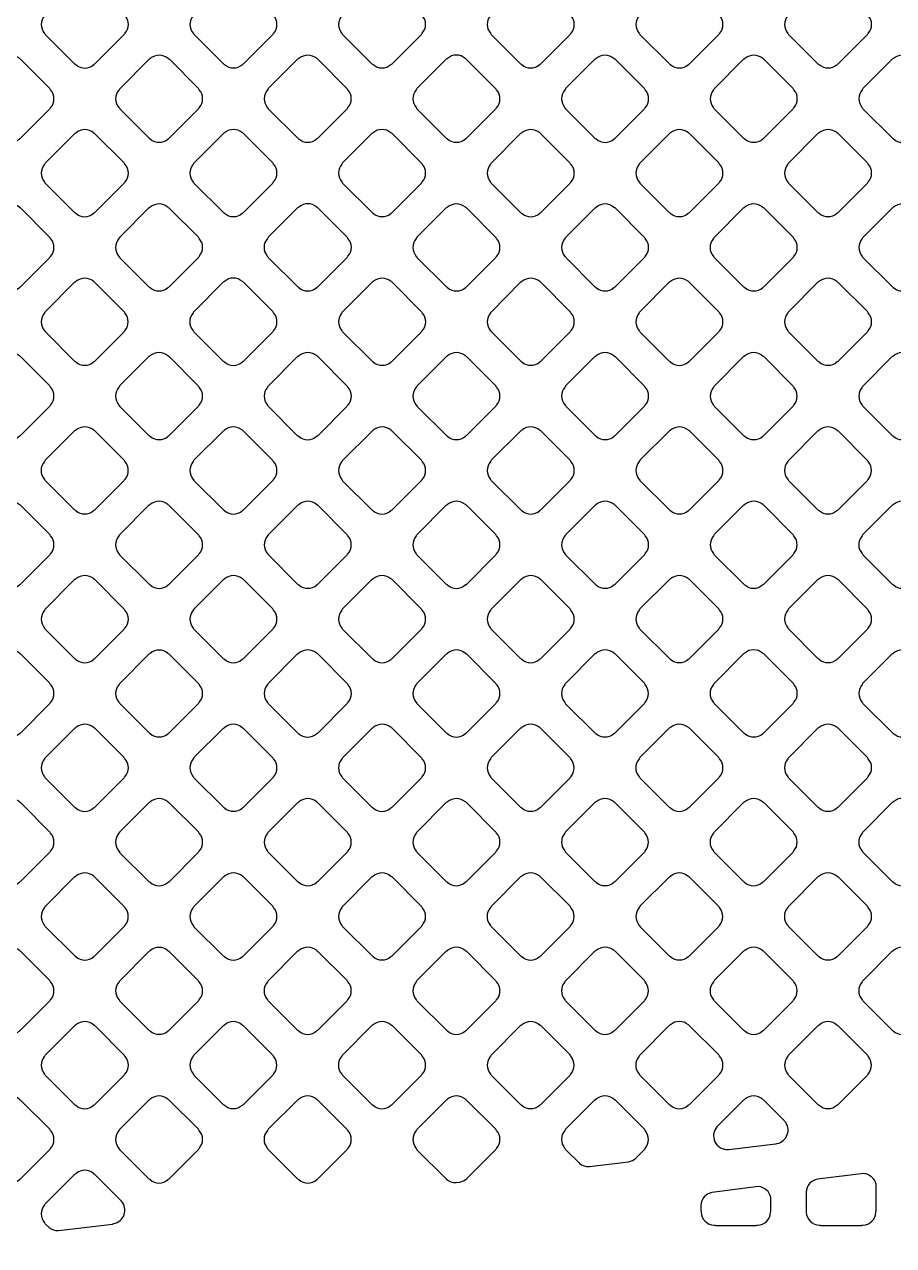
# Model space of a CAD drawing. Header units: millimetres. Extents: x 3440 to 3572, y 2 to 96.
# Drawn here: x 3526.063 to 3527.323, y 61.106 to 62.876 of the extents above; entities that cross this region are included whole.
import ezdxf

# ---------------------------------------------------------------- set-up
doc = ezdxf.new("R2010")
doc.units = ezdxf.units.MM
doc.header["$LTSCALE"] = 23.1
doc.layers.add('gbr-dxf', color=7, linetype='CONTINUOUS')

msp = doc.modelspace()

# ---------------------------------------------------------------- linework, layer by layer
at = {"layer": 'gbr-dxf', "linetype": 'Continuous'}
for points in [[(3528.7117, 57.7123), (3526.1736, 60.2504, -0.047409), (3526.1639, 60.2609, -0.163793), (3524.1677, 66.1912, -0.009935)], [(3524.3201, 66.189, 0.163577), (3526.2816, 60.3579), (3528.821, 57.8184, -0.008901)]]:
    msp.add_lwpolyline(points, format="xyb", dxfattribs=at)
for points in [[(3526.092, 62.889, 0.37947), (3526.092, 62.863, -0.087784), (3526.0929, 62.8615), (3526.1359, 62.8186, -0.083651), (3526.1373, 62.8177, 0.379308), (3526.1632, 62.8177, -0.09601), (3526.1649, 62.8187), (3526.2076, 62.8614, -0.096227), (3526.2086, 62.8631, 0.379422), (3526.2086, 62.889, -0.09253), (3526.2076, 62.8906), (3526.1649, 62.9333, -0.096627), (3526.1633, 62.9343, 0.379357), (3526.1373, 62.9343, -0.095968), (3526.1357, 62.9333), (3526.093, 62.8906, -0.096328)], [(3526.3077, 62.889, 0.379249), (3526.3077, 62.863, -0.096625), (3526.3087, 62.8614), (3526.3512, 62.8188, -0.092233), (3526.3528, 62.8179, 0.37981), (3526.3788, 62.8179, -0.095956), (3526.3804, 62.8189), (3526.4229, 62.8614, -0.096332), (3526.4239, 62.863, 0.379451), (3526.4239, 62.8889, -0.100514), (3526.4229, 62.8907), (3526.3803, 62.9333, -0.087648), (3526.3788, 62.9342, 0.378939), (3526.3529, 62.9342, -0.096614), (3526.3512, 62.9332), (3526.3087, 62.8906, -0.096195)], [(3526.523, 62.889, 0.379249), (3526.5231, 62.863, -0.095956), (3526.524, 62.8614), (3526.5666, 62.8188, -0.092072), (3526.5682, 62.8179, 0.37975), (3526.5941, 62.8179, -0.096225), (3526.5958, 62.8188), (3526.6385, 62.8615, -0.096737), (3526.6394, 62.8631, 0.378825), (3526.6394, 62.8891, -0.083252), (3526.6386, 62.8905), (3526.5957, 62.9333, -0.087875), (3526.5942, 62.9342, 0.378884), (3526.5683, 62.9342, -0.096969), (3526.5666, 62.9332), (3526.524, 62.8906, -0.096842)], [(3526.7385, 62.8631, -0.103969), (3526.7395, 62.8613), (3526.7821, 62.8188, -0.100011), (3526.7838, 62.8178, 0.378847), (3526.8097, 62.8178, -0.096117), (3526.8114, 62.8188), (3526.854, 62.8614, -0.096206), (3526.855, 62.863, 0.379201), (3526.8549, 62.889, -0.108195), (3526.8539, 62.8908), (3526.8114, 62.9333, -0.096627), (3526.8097, 62.9343, 0.379762), (3526.7838, 62.9343, -0.096117), (3526.7821, 62.9333), (3526.7395, 62.8907, -0.096527), (3526.7385, 62.889, 0.378789)], [(3526.9541, 62.863, -0.092348), (3526.9551, 62.8615), (3526.9979, 62.8187, -0.088202), (3526.9994, 62.8178, 0.37981), (3527.0253, 62.8178, -0.095956), (3527.027, 62.8187), (3527.0696, 62.8614, -0.096332), (3527.0706, 62.863, 0.37981), (3527.0706, 62.889, -0.104392), (3527.0696, 62.8908), (3527.027, 62.9334, -0.092233), (3527.0254, 62.9343, 0.379731), (3526.9994, 62.9343, -0.096458), (3526.9978, 62.9333), (3526.9551, 62.8907, -0.096627), (3526.9541, 62.889, 0.379731)], [(3527.1697, 62.8889, 0.37947), (3527.1697, 62.863, -0.088014), (3527.1706, 62.8615), (3527.2132, 62.8189, -0.100824), (3527.2149, 62.8179, 0.37981), (3527.2409, 62.8179, -0.095973), (3527.2425, 62.8189), (3527.285, 62.8614, -0.096332), (3527.286, 62.863, 0.379308), (3527.286, 62.889, -0.092052), (3527.2851, 62.8906), (3527.2425, 62.9332, -0.096527), (3527.2408, 62.9341, 0.379), (3527.2149, 62.9342, -0.095968), (3527.2133, 62.9332), (3527.1707, 62.8906, -0.096527)], [(3525.9842, 62.7552, -0.103917), (3525.9853, 62.7534), (3526.0278, 62.7109, -0.10046), (3526.0295, 62.7099, 0.37981), (3526.0554, 62.7099, -0.096625), (3526.0571, 62.7109), (3526.0997, 62.7535, -0.096111), (3526.1007, 62.7552, 0.37981), (3526.1007, 62.7811, -0.108195), (3526.0996, 62.783), (3526.0571, 62.8255, -0.096627), (3526.0555, 62.8265, 0.379731), (3526.0295, 62.8265, -0.096625), (3526.0279, 62.8255), (3525.9852, 62.7828, -0.096111), (3525.9842, 62.7812, 0.379731)], [(3526.1999, 62.7812, 0.379249), (3526.1999, 62.7552, -0.096625), (3526.2009, 62.7536), (3526.2434, 62.711, -0.092233), (3526.245, 62.7101, 0.379451), (3526.271, 62.7101, -0.096157), (3526.2726, 62.711), (3526.3153, 62.7537, -0.095796), (3526.3162, 62.7553, 0.379201), (3526.3162, 62.7813, -0.100399), (3526.3152, 62.783), (3526.2729, 62.8254, -0.104691), (3526.2711, 62.8264, 0.3795), (3526.2451, 62.8264, -0.096614), (3526.2435, 62.8254), (3526.2009, 62.7828, -0.096195)], [(3526.4154, 62.7813, 0.37947), (3526.4154, 62.7553, -0.092348), (3526.4163, 62.7538), (3526.459, 62.7111, -0.088202), (3526.4605, 62.7102, 0.379451), (3526.4864, 62.7101, -0.096259), (3526.4881, 62.7111), (3526.5307, 62.7538, -0.096539), (3526.5317, 62.7554, 0.379201), (3526.5317, 62.7813, -0.088014), (3526.5308, 62.7828), (3526.4881, 62.8255, -0.092289), (3526.4865, 62.8265, 0.379357), (3526.4606, 62.8265, -0.096462), (3526.4589, 62.8255), (3526.4163, 62.7829, -0.096726)], [(3526.6308, 62.7554, -0.100082), (3526.6318, 62.7536), (3526.6744, 62.711, -0.095895), (3526.6761, 62.71, 0.379201), (3526.702, 62.7101, -0.096625), (3526.7036, 62.711), (3526.7462, 62.7536, -0.096332), (3526.7472, 62.7552, 0.379511), (3526.7472, 62.7812, -0.096259), (3526.7462, 62.7828), (3526.7033, 62.8257, -0.083425), (3526.7019, 62.8266, 0.378645), (3526.676, 62.8266, -0.095862), (3526.6744, 62.8256), (3526.6318, 62.7829, -0.096423), (3526.6308, 62.7813, 0.379112)], [(3526.8464, 62.7553, -0.107964), (3526.8474, 62.7534), (3526.8899, 62.711, -0.103598), (3526.8916, 62.71, 0.379169), (3526.9176, 62.71, -0.096625), (3526.9192, 62.711), (3526.9618, 62.7536, -0.096111), (3526.9628, 62.7552, 0.37981), (3526.9628, 62.7812, -0.104293), (3526.9617, 62.783), (3526.9194, 62.8254, -0.108174), (3526.9175, 62.8264, 0.379731), (3526.8915, 62.8264, -0.096625), (3526.8899, 62.8254), (3526.8474, 62.7829, -0.096111), (3526.8464, 62.7813, 0.379523)], [(3527.0619, 62.7552, -0.083317), (3527.0628, 62.7538), (3527.1055, 62.7111, -0.096627), (3527.1071, 62.7101, 0.37981), (3527.1331, 62.7101, -0.096625), (3527.1347, 62.7111), (3527.1773, 62.7537, -0.096111), (3527.1783, 62.7553, 0.37981), (3527.1783, 62.7813, -0.096458), (3527.1773, 62.783), (3527.1349, 62.8254, -0.100499), (3527.1332, 62.8264, 0.379731), (3527.1072, 62.8264, -0.096458), (3527.1055, 62.8255), (3527.0629, 62.7828, -0.096627), (3527.0619, 62.7811, 0.379731)], [(3527.2774, 62.7553, -0.09253), (3527.2784, 62.7538), (3527.3212, 62.711, -0.088207), (3527.3226, 62.7101, 0.379308), (3527.3486, 62.7101, -0.096117), (3527.3502, 62.711), (3527.3929, 62.7537, -0.096227), (3527.3938, 62.7553, 0.379191), (3527.3938, 62.7812, -0.087916), (3527.3929, 62.7827), (3527.3501, 62.8255, -0.092187), (3527.3486, 62.8265, 0.379249), (3527.3226, 62.8265, -0.096458), (3527.321, 62.8255), (3527.2784, 62.7829, -0.096857), (3527.2774, 62.7813, 0.379731)], [(3526.092, 62.6733, 0.378939), (3526.092, 62.6474, -0.100082), (3526.093, 62.6457), (3526.1355, 62.6032, -0.095895), (3526.1372, 62.6022, 0.379201), (3526.1631, 62.6022, -0.096119), (3526.1647, 62.6032), (3526.2075, 62.6459, -0.095819), (3526.2085, 62.6475, 0.37981), (3526.2085, 62.6735, -0.096458), (3526.2075, 62.6752), (3526.165, 62.7176, -0.100824), (3526.1633, 62.7186, 0.3795), (3526.1373, 62.7186, -0.096614), (3526.1357, 62.7177), (3526.093, 62.675, -0.096539)], [(3526.3076, 62.6735, 0.37947), (3526.3076, 62.6475, -0.092348), (3526.3085, 62.646), (3526.3512, 62.6033, -0.088202), (3526.3527, 62.6024, 0.379451), (3526.3786, 62.6023, -0.096259), (3526.3803, 62.6033), (3526.4229, 62.646, -0.096539), (3526.4239, 62.6476, 0.379201), (3526.4239, 62.6736, -0.104293), (3526.4229, 62.6754), (3526.3804, 62.7178, -0.092289), (3526.3788, 62.7188, 0.379357), (3526.3529, 62.7188, -0.096462), (3526.3512, 62.7178), (3526.3085, 62.6751, -0.096726)], [(3526.5231, 62.6476, -0.092348), (3526.524, 62.6461), (3526.5668, 62.6033, -0.088202), (3526.5683, 62.6023, 0.379451), (3526.5943, 62.6023, -0.096259), (3526.5959, 62.6033), (3526.6385, 62.6459, -0.095895), (3526.6395, 62.6476, 0.378779), (3526.6395, 62.6735, -0.087946), (3526.6386, 62.675), (3526.5958, 62.7178, -0.092456), (3526.5942, 62.7188, 0.37947), (3526.5682, 62.7188, -0.096458), (3526.5666, 62.7178), (3526.524, 62.6752, -0.096627), (3526.5231, 62.6736, 0.379731)], [(3526.7386, 62.6475, -0.100082), (3526.7396, 62.6458), (3526.7822, 62.6032, -0.095796), (3526.7839, 62.6022, 0.37889), (3526.8098, 62.6022, -0.096117), (3526.8114, 62.6032), (3526.854, 62.6458, -0.095895), (3526.855, 62.6474, 0.378934), (3526.855, 62.6733, -0.096265), (3526.854, 62.675), (3526.8112, 62.7179, -0.083081), (3526.8098, 62.7187, 0.379206), (3526.7838, 62.7187, -0.096458), (3526.7822, 62.7177), (3526.7396, 62.6751, -0.096627), (3526.7386, 62.6735, 0.3795)], [(3526.9541, 62.6734, 0.37903), (3526.9542, 62.6475, -0.104256), (3526.9552, 62.6457), (3526.9976, 62.6032, -0.100011), (3526.9993, 62.6022, 0.378847), (3527.0252, 62.6023, -0.096117), (3527.0269, 62.6032), (3527.0695, 62.6459, -0.095895), (3527.0705, 62.6475, 0.379201), (3527.0705, 62.6734, -0.108153), (3527.0694, 62.6753), (3527.027, 62.7177, -0.096627), (3527.0254, 62.7187, 0.3795), (3526.9994, 62.7187, -0.096614), (3526.9978, 62.7177), (3526.9551, 62.675, -0.096539)], [(3527.1696, 62.6475, -0.083792), (3527.1705, 62.6461), (3527.2132, 62.6033, -0.09693), (3527.2149, 62.6023, 0.379237), (3527.2408, 62.6023, -0.09601), (3527.2425, 62.6033), (3527.2851, 62.6459, -0.096227), (3527.2861, 62.6476, 0.379465), (3527.2861, 62.6735, -0.096458), (3527.2851, 62.6752), (3527.2426, 62.7177, -0.100824), (3527.2409, 62.7187, 0.379731), (3527.2149, 62.7187, -0.096723), (3527.2132, 62.7178), (3527.1706, 62.6751, -0.096857), (3527.1696, 62.6734, 0.379731)], [(3525.9843, 62.5657, 0.37947), (3525.9844, 62.5397, -0.100399), (3525.9854, 62.538), (3526.0278, 62.4955, -0.096627), (3526.0295, 62.4945, 0.37981), (3526.0554, 62.4945, -0.096119), (3526.0571, 62.4955), (3526.0996, 62.538, -0.095819), (3526.1006, 62.5397, 0.379308), (3526.1006, 62.5656, -0.096507), (3526.0996, 62.5672), (3526.0569, 62.61, -0.083772), (3526.0555, 62.6108, 0.379), (3526.0295, 62.6109, -0.095968), (3526.0279, 62.6099), (3525.9853, 62.5673, -0.096527)], [(3526.1998, 62.5397, -0.107999), (3526.2008, 62.5379), (3526.2431, 62.4956, -0.104264), (3526.2449, 62.4946, 0.37981), (3526.2709, 62.4946, -0.096625), (3526.2725, 62.4955), (3526.3151, 62.5382, -0.096111), (3526.3161, 62.5398, 0.37981), (3526.3161, 62.5658, -0.104293), (3526.3151, 62.5676), (3526.2728, 62.6098, -0.108174), (3526.2709, 62.6109, 0.379731), (3526.245, 62.6109, -0.096723), (3526.2433, 62.6099), (3526.2008, 62.5673, -0.096857), (3526.1998, 62.5657, 0.379731)], [(3526.4152, 62.5658, 0.37947), (3526.4152, 62.5398, -0.087784), (3526.4162, 62.5383), (3526.4591, 62.4954, -0.083651), (3526.4605, 62.4945, 0.379451), (3526.4864, 62.4945, -0.096259), (3526.4881, 62.4955), (3526.5308, 62.5382, -0.096539), (3526.5318, 62.5399, 0.379201), (3526.5318, 62.5658, -0.09253), (3526.5308, 62.5674), (3526.4881, 62.6101, -0.096627), (3526.4865, 62.6111, 0.379357), (3526.4606, 62.6111, -0.095968), (3526.4589, 62.6101), (3526.4162, 62.5674, -0.096328)], [(3526.6309, 62.5398, -0.096625), (3526.6319, 62.5382), (3526.6746, 62.4955, -0.092233), (3526.6762, 62.4945, 0.379308), (3526.7021, 62.4945, -0.09601), (3526.7037, 62.4955), (3526.7463, 62.538, -0.096227), (3526.7473, 62.5397, 0.378952), (3526.7473, 62.5656, -0.100076), (3526.7463, 62.5673), (3526.7035, 62.6101, -0.088435), (3526.702, 62.611, 0.37947), (3526.6761, 62.611, -0.096458), (3526.6744, 62.61), (3526.6319, 62.5674, -0.096627), (3526.6309, 62.5658, 0.379731)], [(3526.8464, 62.5657, 0.378939), (3526.8464, 62.5397, -0.103999), (3526.8475, 62.538), (3526.8899, 62.4955, -0.100215), (3526.8916, 62.4945, 0.379201), (3526.9175, 62.4946, -0.095956), (3526.9192, 62.4955), (3526.9617, 62.5381, -0.096332), (3526.9627, 62.5397, 0.379511), (3526.9627, 62.5657, -0.092052), (3526.9618, 62.5672), (3526.9191, 62.6099, -0.095759), (3526.9175, 62.6108, 0.378884), (3526.8916, 62.6108, -0.096614), (3526.8899, 62.6098), (3526.8474, 62.5673, -0.096539)], [(3527.0618, 62.5397, -0.096265), (3527.0628, 62.5381), (3527.1053, 62.4956, -0.107681), (3527.1071, 62.4945, 0.378669), (3527.1331, 62.4945, -0.09601), (3527.1347, 62.4955), (3527.1773, 62.5381, -0.095916), (3527.1783, 62.5398, 0.379465), (3527.1783, 62.5657, -0.10047), (3527.1773, 62.5674), (3527.1348, 62.6099, -0.10399), (3527.133, 62.6109, 0.379731), (3527.1071, 62.6109, -0.096458), (3527.1054, 62.6099), (3527.0628, 62.5673, -0.096627), (3527.0618, 62.5657, 0.379523)], [(3527.2774, 62.5657, 0.378889), (3527.2774, 62.5397, -0.087947), (3527.2783, 62.5382), (3527.3212, 62.4954, -0.083596), (3527.3226, 62.4945, 0.379639), (3527.3485, 62.4945, -0.096625), (3527.3502, 62.4955), (3527.3929, 62.5382, -0.096111), (3527.3939, 62.5399, 0.379451), (3527.3939, 62.5658, -0.092029), (3527.3929, 62.5674), (3527.3503, 62.61, -0.095895), (3527.3486, 62.611, 0.378645), (3527.3227, 62.611, -0.096355), (3527.3211, 62.61), (3527.2783, 62.5673, -0.095997)], [(3526.0921, 62.432, -0.100399), (3526.0931, 62.4303), (3526.1355, 62.3878, -0.096627), (3526.1372, 62.3868, 0.37981), (3526.1631, 62.3868, -0.096625), (3526.1648, 62.3878), (3526.2073, 62.4303, -0.096111), (3526.2083, 62.432, 0.37981), (3526.2083, 62.4579, -0.096458), (3526.2073, 62.4596), (3526.1646, 62.5023, -0.083733), (3526.1632, 62.5031, 0.379731), (3526.1372, 62.5031, -0.096723), (3526.1356, 62.5022), (3526.093, 62.4596, -0.096857), (3526.0921, 62.458, 0.379731)], [(3526.3074, 62.432, -0.103917), (3526.3085, 62.4302), (3526.351, 62.3877, -0.10046), (3526.3527, 62.3867, 0.37981), (3526.3787, 62.3867, -0.096625), (3526.3803, 62.3877), (3526.4229, 62.4303, -0.096111), (3526.4239, 62.432, 0.37981), (3526.4239, 62.4579, -0.108195), (3526.4228, 62.4598), (3526.3804, 62.5023, -0.096627), (3526.3787, 62.5033, 0.379731), (3526.3527, 62.5033, -0.096625), (3526.3511, 62.5023), (3526.3084, 62.4596, -0.096111), (3526.3074, 62.458, 0.379731)], [(3526.523, 62.4579, 0.37947), (3526.523, 62.432, -0.083317), (3526.5239, 62.4306), (3526.5667, 62.3877, -0.096111), (3526.5684, 62.3868, 0.379308), (3526.5943, 62.3867, -0.09601), (3526.596, 62.3877), (3526.6386, 62.4304, -0.096227), (3526.6396, 62.432, 0.379422), (3526.6396, 62.458, -0.096458), (3526.6386, 62.4596), (3526.596, 62.5022, -0.100824), (3526.5943, 62.5032, 0.379357), (3526.5684, 62.5032, -0.095968), (3526.5667, 62.5023), (3526.524, 62.4596, -0.096328)], [(3526.7387, 62.432, -0.096475), (3526.7397, 62.4304), (3526.7823, 62.3878, -0.092289), (3526.7839, 62.3868, 0.379451), (3526.8098, 62.3868, -0.096117), (3526.8114, 62.3878), (3526.854, 62.4303, -0.095796), (3526.855, 62.432, 0.378779), (3526.855, 62.4579, -0.099971), (3526.854, 62.4596), (3526.8113, 62.5022, -0.088207), (3526.8099, 62.5032, 0.37947), (3526.7839, 62.5031, -0.096458), (3526.7822, 62.5022), (3526.7397, 62.4596, -0.096627), (3526.7387, 62.458, 0.379731)], [(3526.9541, 62.4579, 0.379249), (3526.9541, 62.432, -0.10047), (3526.9551, 62.4303), (3526.9977, 62.3877, -0.096111), (3526.9993, 62.3867, 0.37975), (3527.0253, 62.3867, -0.096265), (3527.0269, 62.3877), (3527.0695, 62.4303, -0.095895), (3527.0705, 62.4319, 0.378825), (3527.0705, 62.4578, -0.095883), (3527.0695, 62.4595), (3527.0267, 62.5023, -0.083081), (3527.0253, 62.5032, 0.378884), (3526.9994, 62.5032, -0.096614), (3526.9977, 62.5022), (3526.9551, 62.4596, -0.096195)], [(3527.1696, 62.4319, -0.095862), (3527.1705, 62.4303), (3527.213, 62.3878, -0.107439), (3527.2149, 62.3868, 0.379169), (3527.2408, 62.3868, -0.095956), (3527.2425, 62.3878), (3527.285, 62.4304, -0.096111), (3527.286, 62.432, 0.37981), (3527.286, 62.458, -0.099964), (3527.285, 62.4597), (3527.2426, 62.5021, -0.104264), (3527.2408, 62.5031, 0.379297), (3527.2149, 62.5032, -0.096355), (3527.2132, 62.5022), (3527.1705, 62.4595, -0.096195), (3527.1696, 62.4578, 0.378438)], [(3525.9842, 62.3501, 0.379249), (3525.9842, 62.3242, -0.096458), (3525.9852, 62.3225), (3526.0278, 62.28, -0.092289), (3526.0293, 62.279, 0.379308), (3526.0553, 62.279, -0.095968), (3526.0569, 62.28), (3526.0996, 62.3226, -0.096328), (3526.1006, 62.3243, 0.379422), (3526.1006, 62.3502, -0.10047), (3526.0995, 62.352), (3526.057, 62.3945, -0.088202), (3526.0555, 62.3954, 0.3795), (3526.0295, 62.3955, -0.096969), (3526.0279, 62.3945), (3525.9852, 62.3518, -0.096842)], [(3526.1998, 62.3243, -0.104293), (3526.2008, 62.3225), (3526.2433, 62.2801, -0.100824), (3526.245, 62.279, 0.37981), (3526.271, 62.279, -0.096625), (3526.2726, 62.28), (3526.3151, 62.3225, -0.096111), (3526.3161, 62.3242, 0.37981), (3526.3161, 62.3501, -0.09253), (3526.3151, 62.3517), (3526.2725, 62.3944, -0.096627), (3526.2708, 62.3954, 0.379731), (3526.2448, 62.3954, -0.096625), (3526.2432, 62.3944), (3526.2008, 62.352, -0.096111), (3526.1998, 62.3503, 0.379731)], [(3526.4152, 62.3242, -0.099964), (3526.4162, 62.3224), (3526.4588, 62.2798, -0.096332), (3526.4605, 62.2789, 0.37981), (3526.4864, 62.2789, -0.096625), (3526.4881, 62.2798), (3526.5308, 62.3226, -0.096111), (3526.5318, 62.3242, 0.37981), (3526.5318, 62.3502, -0.096458), (3526.5308, 62.3518), (3526.4882, 62.3944, -0.100824), (3526.4865, 62.3954, 0.379731), (3526.4605, 62.3954, -0.096625), (3526.4589, 62.3944), (3526.4162, 62.3518, -0.096111), (3526.4152, 62.3501, 0.379731)], [(3526.6309, 62.3501, 0.379249), (3526.6309, 62.3242, -0.092348), (3526.6319, 62.3226), (3526.6745, 62.2799, -0.088207), (3526.676, 62.279, 0.379451), (3526.702, 62.279, -0.096117), (3526.7036, 62.28), (3526.7463, 62.3226, -0.095895), (3526.7473, 62.3243, 0.379201), (3526.7472, 62.3502, -0.104175), (3526.7462, 62.352), (3526.7037, 62.3945, -0.092289), (3526.7022, 62.3954, 0.3795), (3526.6762, 62.3955, -0.096614), (3526.6746, 62.3945), (3526.6319, 62.3518, -0.096195)], [(3526.8464, 62.3503, 0.37947), (3526.8465, 62.3243, -0.100399), (3526.8475, 62.3226), (3526.89, 62.2801, -0.09693), (3526.8917, 62.2791, 0.379237), (3526.9176, 62.279, -0.095487), (3526.9192, 62.28), (3526.9618, 62.3226, -0.096206), (3526.9628, 62.3242, 0.378798), (3526.9628, 62.3501, -0.096323), (3526.9618, 62.3518), (3526.9192, 62.3944, -0.100601), (3526.9175, 62.3954, 0.379313), (3526.8915, 62.3954, -0.096507), (3526.8899, 62.3944), (3526.8474, 62.3519, -0.096527)], [(3527.0619, 62.3501, 0.37947), (3527.0619, 62.3242, -0.09253), (3527.0628, 62.3226), (3527.1053, 62.2801, -0.104691), (3527.1071, 62.2791, 0.37981), (3527.1331, 62.2791, -0.096625), (3527.1347, 62.28), (3527.1773, 62.3226, -0.096332), (3527.1782, 62.3242, 0.379451), (3527.1782, 62.3502, -0.087284), (3527.1773, 62.3516), (3527.1346, 62.3944, -0.091631), (3527.133, 62.3954, 0.378699), (3527.1071, 62.3954, -0.096507), (3527.1054, 62.3944), (3527.0628, 62.3518, -0.096527)], [(3527.2773, 62.3242, -0.100266), (3527.2783, 62.3225), (3527.3209, 62.28, -0.095701), (3527.3225, 62.279, 0.379169), (3527.3484, 62.279, -0.095956), (3527.3501, 62.28), (3527.3928, 62.3227, -0.096332), (3527.3937, 62.3243, 0.37981), (3527.3937, 62.3503, -0.096625), (3527.3928, 62.3519), (3527.3503, 62.3944, -0.100151), (3527.3486, 62.3954, 0.379731), (3527.3226, 62.3954, -0.096458), (3527.321, 62.3944), (3527.2783, 62.3518, -0.096627), (3527.2774, 62.3502, 0.379523)], [(3526.0919, 62.2165, -0.095968), (3526.0929, 62.2149), (3526.1356, 62.1721, -0.092398), (3526.1372, 62.1712, 0.378952), (3526.1631, 62.1712, -0.09601), (3526.1648, 62.1721), (3526.2074, 62.2148, -0.096328), (3526.2084, 62.2165, 0.379422), (3526.2084, 62.2424, -0.10047), (3526.2074, 62.2441), (3526.1647, 62.2868, -0.088202), (3526.1632, 62.2877, 0.379731), (3526.1372, 62.2877, -0.096458), (3526.1356, 62.2868), (3526.0929, 62.2441, -0.096627), (3526.0919, 62.2425, 0.379357)], [(3526.3076, 62.2165, -0.100399), (3526.3086, 62.2148), (3526.3512, 62.1722, -0.096627), (3526.3528, 62.1712, 0.37981), (3526.3788, 62.1712, -0.096625), (3526.3804, 62.1722), (3526.4229, 62.2147, -0.096111), (3526.4239, 62.2163, 0.37981), (3526.4239, 62.2423, -0.096458), (3526.4229, 62.2439), (3526.3801, 62.2867, -0.083733), (3526.3787, 62.2876, 0.379731), (3526.3527, 62.2876, -0.096625), (3526.3511, 62.2866), (3526.3085, 62.2441, -0.096111), (3526.3076, 62.2425, 0.379731)], [(3526.523, 62.2423, 0.378939), (3526.523, 62.2164, -0.100082), (3526.5241, 62.2146), (3526.5666, 62.1721, -0.096227), (3526.5682, 62.1711, 0.379201), (3526.5941, 62.1712, -0.095956), (3526.5958, 62.1721), (3526.6385, 62.2149, -0.096332), (3526.6395, 62.2165, 0.37981), (3526.6395, 62.2425, -0.096625), (3526.6385, 62.2441), (3526.596, 62.2866, -0.100476), (3526.5943, 62.2876, 0.3795), (3526.5684, 62.2876, -0.096614), (3526.5667, 62.2866), (3526.524, 62.2439, -0.096539)], [(3526.7386, 62.2424, 0.37947), (3526.7386, 62.2165, -0.09253), (3526.7396, 62.2149), (3526.7823, 62.1721, -0.088207), (3526.7838, 62.1712, 0.379308), (3526.8098, 62.1712, -0.095862), (3526.8114, 62.1722), (3526.8541, 62.2148, -0.095916), (3526.855, 62.2165, 0.379422), (3526.855, 62.2424, -0.104392), (3526.854, 62.2442), (3526.8114, 62.2868, -0.092233), (3526.8099, 62.2877, 0.379357), (3526.7839, 62.2878, -0.096507), (3526.7823, 62.2868), (3526.7396, 62.2441, -0.096527)], [(3526.9542, 62.2425, 0.37947), (3526.9542, 62.2165, -0.096458), (3526.9552, 62.2149), (3526.9978, 62.1723, -0.092289), (3526.9994, 62.1713, 0.37981), (3527.0253, 62.1713, -0.096625), (3527.027, 62.1723), (3527.0695, 62.2148, -0.096111), (3527.0705, 62.2164, 0.379451), (3527.0705, 62.2424, -0.100588), (3527.0695, 62.2441), (3527.0268, 62.2868, -0.087645), (3527.0253, 62.2877, 0.378699), (3526.9994, 62.2877, -0.095968), (3526.9978, 62.2867), (3526.9552, 62.2441, -0.096527)], [(3527.1696, 62.2424, 0.37947), (3527.1696, 62.2164, -0.092348), (3527.1705, 62.2149), (3527.213, 62.1724, -0.10399), (3527.2148, 62.1714, 0.37975), (3527.2408, 62.1714, -0.096265), (3527.2424, 62.1723), (3527.285, 62.2149, -0.096092), (3527.2859, 62.2165, 0.378825), (3527.286, 62.2425, -0.087852), (3527.285, 62.2439), (3527.2423, 62.2867, -0.091848), (3527.2407, 62.2876, 0.378645), (3527.2148, 62.2876, -0.09601), (3527.2132, 62.2867), (3527.1706, 62.244, -0.096328)], [(3525.9842, 62.1347, 0.379249), (3525.9842, 62.1088, -0.092348), (3525.9852, 62.1072), (3526.028, 62.0644, -0.088202), (3526.0295, 62.0635, 0.37981), (3526.0554, 62.0635, -0.095956), (3526.0571, 62.0645), (3526.0996, 62.107, -0.096111), (3526.1006, 62.1086, 0.379451), (3526.1006, 62.1346, -0.104473), (3526.0995, 62.1364), (3526.0569, 62.179, -0.091578), (3526.0553, 62.1799, 0.378939), (3526.0294, 62.1799, -0.096475), (3526.0278, 62.179), (3525.9852, 62.1364, -0.096195)], [(3526.1998, 62.1087, -0.10047), (3526.2008, 62.107), (3526.2434, 62.0644, -0.096111), (3526.245, 62.0634, 0.37981), (3526.271, 62.0634, -0.095956), (3526.2726, 62.0644), (3526.3152, 62.107, -0.096332), (3526.3162, 62.1086, 0.37981), (3526.3162, 62.1346, -0.096625), (3526.3152, 62.1363), (3526.2727, 62.1788, -0.100151), (3526.2709, 62.1799, 0.379731), (3526.245, 62.1799, -0.096458), (3526.2433, 62.1789), (3526.2008, 62.1363, -0.096627), (3526.1998, 62.1347, 0.379731)], [(3526.4154, 62.1346, 0.37947), (3526.4154, 62.1086, -0.096458), (3526.4164, 62.107), (3526.4589, 62.0644, -0.092623), (3526.4605, 62.0635, 0.37981), (3526.4865, 62.0635, -0.095956), (3526.4881, 62.0645), (3526.5307, 62.107, -0.096332), (3526.5317, 62.1087, 0.379308), (3526.5317, 62.1346, -0.083548), (3526.5308, 62.136), (3526.488, 62.1789, -0.088207), (3526.4865, 62.1798, 0.379), (3526.4606, 62.1798, -0.095968), (3526.4589, 62.1788), (3526.4163, 62.1362, -0.096527)], [(3526.6308, 62.1087, -0.104392), (3526.6318, 62.1069), (3526.6743, 62.0644, -0.100519), (3526.676, 62.0634, 0.379237), (3526.7019, 62.0634, -0.096031), (3526.7036, 62.0643), (3526.7463, 62.107, -0.095916), (3526.7472, 62.1087, 0.379465), (3526.7472, 62.1346, -0.108153), (3526.7462, 62.1365), (3526.7037, 62.1789, -0.096111), (3526.702, 62.1799, 0.379731), (3526.6761, 62.1799, -0.096458), (3526.6744, 62.1789), (3526.6318, 62.1363, -0.096627), (3526.6308, 62.1346, 0.379731)], [(3526.8464, 62.1347, 0.378889), (3526.8464, 62.1087, -0.096614), (3526.8474, 62.1071), (3526.89, 62.0645, -0.092289), (3526.8916, 62.0635, 0.379639), (3526.9175, 62.0635, -0.096625), (3526.9192, 62.0645), (3526.9618, 62.1071, -0.096111), (3526.9628, 62.1088, 0.379308), (3526.9628, 62.1347, -0.099971), (3526.9618, 62.1364), (3526.9194, 62.1789, -0.104246), (3526.9176, 62.1799, 0.378945), (3526.8917, 62.1799, -0.096355), (3526.89, 62.1789), (3526.8474, 62.1363, -0.095997)], [(3527.0619, 62.1347, 0.379249), (3527.0619, 62.1088, -0.09253), (3527.0629, 62.1072), (3527.1056, 62.0645, -0.088207), (3527.107, 62.0636, 0.379451), (3527.133, 62.0636, -0.096117), (3527.1346, 62.0646), (3527.1773, 62.1072, -0.095895), (3527.1782, 62.1088, 0.379201), (3527.1782, 62.1348, -0.087784), (3527.1773, 62.1363), (3527.1346, 62.1789, -0.092233), (3527.1331, 62.1799, 0.3795), (3527.1071, 62.1799, -0.096259), (3527.1055, 62.1789), (3527.0629, 62.1364, -0.096539)], [(3527.2773, 62.1088, -0.096625), (3527.2783, 62.1071), (3527.321, 62.0644, -0.092072), (3527.3226, 62.0635, 0.37981), (3527.3485, 62.0635, -0.096625), (3527.3502, 62.0645), (3527.3928, 62.1071, -0.096332), (3527.3938, 62.1087, 0.379511), (3527.3938, 62.1347, -0.083226), (3527.3929, 62.1361), (3527.3499, 62.179, -0.087645), (3527.3485, 62.18, 0.379206), (3527.3225, 62.1799, -0.096458), (3527.3209, 62.1789), (3527.2783, 62.1364, -0.096627), (3527.2773, 62.1347, 0.379731)], [(3526.092, 62.001, -0.087715), (3526.0929, 61.9995), (3526.1359, 61.9565, -0.083374), (3526.1373, 61.9556, 0.379422), (3526.1632, 61.9557, -0.095973), (3526.1649, 61.9566), (3526.2075, 61.9992, -0.096332), (3526.2085, 62.0009, 0.37981), (3526.2085, 62.0268, -0.092348), (3526.2075, 62.0284), (3526.1648, 62.0711, -0.096111), (3526.1632, 62.0721, 0.3795), (3526.1372, 62.0721, -0.096259), (3526.1356, 62.0711), (3526.093, 62.0285, -0.096227), (3526.092, 62.0269, 0.378699)], [(3526.3076, 62.0008, -0.096625), (3526.3085, 61.9992), (3526.3511, 61.9566, -0.092072), (3526.3527, 61.9557, 0.37981), (3526.3787, 61.9557, -0.096625), (3526.3803, 61.9567), (3526.4229, 61.9993, -0.096111), (3526.4239, 62.0009, 0.37981), (3526.4239, 62.0269, -0.100585), (3526.4229, 62.0286), (3526.3803, 62.0712, -0.088202), (3526.3788, 62.0721, 0.379731), (3526.3529, 62.0721, -0.096458), (3526.3512, 62.0711), (3526.3086, 62.0285, -0.096627), (3526.3076, 62.0268, 0.379731)], [(3526.5231, 62.0009, -0.096723), (3526.524, 61.9993), (3526.5667, 61.9566, -0.093127), (3526.5683, 61.9557, 0.379237), (3526.5942, 61.9556, -0.096031), (3526.5959, 61.9566), (3526.6385, 61.9993, -0.095916), (3526.6395, 62.0009, 0.379465), (3526.6395, 62.0269, -0.083317), (3526.6386, 62.0283), (3526.5957, 62.0712, -0.088202), (3526.5942, 62.0721, 0.379731), (3526.5682, 62.0721, -0.096458), (3526.5666, 62.0711), (3526.524, 62.0286, -0.096627), (3526.5231, 62.0269, 0.379731)], [(3526.7386, 62.0009, -0.103884), (3526.7396, 61.9991), (3526.782, 61.9567, -0.100093), (3526.7837, 61.9557, 0.379422), (3526.8097, 61.9557, -0.096625), (3526.8113, 61.9567), (3526.854, 61.9993, -0.096111), (3526.8549, 62.0009, 0.37981), (3526.8549, 62.0269, -0.107999), (3526.8539, 62.0288), (3526.8115, 62.0711, -0.096332), (3526.8098, 62.0721, 0.379357), (3526.7839, 62.0721, -0.096355), (3526.7823, 62.0712), (3526.7395, 62.0285, -0.096423), (3526.7386, 62.0268, 0.379)], [(3526.9541, 62.0269, 0.379249), (3526.9541, 62.001, -0.09253), (3526.9551, 61.9994), (3526.9978, 61.9567, -0.088207), (3526.9992, 61.9558, 0.379451), (3527.0252, 61.9558, -0.096117), (3527.0268, 61.9568), (3527.0695, 61.9994, -0.095895), (3527.0705, 62.0011, 0.379201), (3527.0705, 62.027, -0.104392), (3527.0694, 62.0288), (3527.027, 62.0713, -0.092233), (3527.0254, 62.0722, 0.3795), (3526.9994, 62.0722, -0.096259), (3526.9978, 62.0713), (3526.9551, 62.0286, -0.096539)], [(3527.1696, 62.0011, -0.087946), (3527.1705, 61.9996), (3527.2132, 61.9568, -0.100442), (3527.215, 61.9558, 0.379422), (3527.2409, 61.9559, -0.096625), (3527.2426, 61.9568), (3527.285, 61.9993, -0.096111), (3527.286, 62.001, 0.37981), (3527.286, 62.0269, -0.09253), (3527.2851, 62.0285), (3527.2424, 62.0712, -0.096423), (3527.2407, 62.0722, 0.379357), (3527.2148, 62.0722, -0.096507), (3527.2131, 62.0712), (3527.1706, 62.0286, -0.096527), (3527.1696, 62.027, 0.379)], [(3525.9842, 61.8931, -0.104392), (3525.9853, 61.8914), (3526.0278, 61.8489, -0.10046), (3526.0295, 61.8479, 0.37981), (3526.0554, 61.8479, -0.096625), (3526.0571, 61.8488), (3526.0997, 61.8915, -0.096111), (3526.1007, 61.8931, 0.37981), (3526.1007, 61.9191, -0.108195), (3526.0996, 61.9209), (3526.0571, 61.9634, -0.096627), (3526.0555, 61.9644, 0.379731), (3526.0295, 61.9644, -0.096475), (3526.0279, 61.9634), (3525.9852, 61.9208, -0.096627), (3525.9842, 61.9191, 0.379731)], [(3526.1999, 61.8932, -0.096117), (3526.2009, 61.8915), (3526.2435, 61.8489, -0.091578), (3526.245, 61.848, 0.378747), (3526.271, 61.848, -0.09601), (3526.2726, 61.849), (3526.3151, 61.8915, -0.096227), (3526.3161, 61.8931, 0.379422), (3526.3161, 61.9191, -0.100399), (3526.3151, 61.9208), (3526.2727, 61.9632, -0.10437), (3526.2709, 61.9642, 0.379731), (3526.245, 61.9642, -0.096458), (3526.2433, 61.9632), (3526.2009, 61.9208, -0.096627), (3526.1999, 61.9191, 0.3795)], [(3526.4152, 61.9191, 0.378939), (3526.4152, 61.8931, -0.092052), (3526.4162, 61.8916), (3526.459, 61.8487, -0.08752), (3526.4605, 61.8478, 0.378633), (3526.4864, 61.8478, -0.096217), (3526.488, 61.8488), (3526.5308, 61.8916, -0.096227), (3526.5318, 61.8932, 0.379465), (3526.5318, 61.9192, -0.088014), (3526.5309, 61.9206), (3526.4881, 61.9634, -0.092289), (3526.4865, 61.9644, 0.3795), (3526.4605, 61.9644, -0.096614), (3526.4589, 61.9634), (3526.4162, 61.9207, -0.096539)], [(3526.6308, 61.9191, 0.378889), (3526.6309, 61.8932, -0.096969), (3526.6318, 61.8915), (3526.6744, 61.8489, -0.092959), (3526.676, 61.848, 0.379413), (3526.702, 61.8479, -0.096323), (3526.7036, 61.8489), (3526.7462, 61.8916, -0.096539), (3526.7472, 61.8932, 0.379201), (3526.7472, 61.9191, -0.083792), (3526.7463, 61.9205), (3526.7035, 61.9634, -0.088207), (3526.702, 61.9643, 0.379297), (3526.6761, 61.9643, -0.096355), (3526.6744, 61.9633), (3526.6318, 61.9207, -0.096206)], [(3526.8463, 61.8931, -0.104392), (3526.8473, 61.8913), (3526.8897, 61.849, -0.100151), (3526.8914, 61.848, 0.37981), (3526.9174, 61.848, -0.095956), (3526.919, 61.849), (3526.9617, 61.8916, -0.096332), (3526.9626, 61.8932, 0.37981), (3526.9626, 61.9192, -0.108153), (3526.9616, 61.9211), (3526.9192, 61.9634, -0.096111), (3526.9176, 61.9644, 0.379731), (3526.8916, 61.9644, -0.096458), (3526.8899, 61.9634), (3526.8473, 61.9208, -0.096627), (3526.8463, 61.9191, 0.379731)], [(3527.0618, 61.9192, 0.37947), (3527.0618, 61.8932, -0.083792), (3527.0627, 61.8918), (3527.1055, 61.849, -0.096423), (3527.1071, 61.848, 0.379451), (3527.1331, 61.848, -0.096259), (3527.1347, 61.849), (3527.1774, 61.8917, -0.096539), (3527.1783, 61.8933, 0.379201), (3527.1783, 61.9192, -0.096458), (3527.1773, 61.9209), (3527.1348, 61.9635, -0.100499), (3527.133, 61.9645, 0.379357), (3527.1071, 61.9645, -0.096507), (3527.1054, 61.9635), (3527.0627, 61.9208, -0.096527)], [(3527.2774, 61.8932, -0.092348), (3527.2784, 61.8917), (3527.3211, 61.849, -0.088202), (3527.3226, 61.8481, 0.379308), (3527.3485, 61.8481, -0.09601), (3527.3501, 61.849), (3527.3928, 61.8917, -0.096227), (3527.3938, 61.8933, 0.378952), (3527.3938, 61.9192, -0.087946), (3527.3929, 61.9207), (3527.3501, 61.9634, -0.092456), (3527.3486, 61.9644, 0.37947), (3527.3226, 61.9644, -0.096458), (3527.321, 61.9634), (3527.2784, 61.9209, -0.096627), (3527.2774, 61.9192, 0.379731)], [(3526.092, 61.7853, -0.100082), (3526.093, 61.7836), (3526.1355, 61.7411, -0.096227), (3526.1372, 61.7401, 0.379201), (3526.1631, 61.7401, -0.095956), (3526.1648, 61.7411), (3526.2075, 61.7838, -0.096332), (3526.2085, 61.7855, 0.379308), (3526.2085, 61.8114, -0.095968), (3526.2075, 61.8131), (3526.165, 61.8556, -0.10077), (3526.1633, 61.8566, 0.37947), (3526.1373, 61.8566, -0.096458), (3526.1357, 61.8556), (3526.093, 61.8129, -0.096627), (3526.092, 61.8113, 0.3795)], [(3526.3076, 61.7855, -0.09601), (3526.3085, 61.7839), (3526.3513, 61.7411, -0.092398), (3526.3528, 61.7402, 0.378897), (3526.3788, 61.7402, -0.096528), (3526.3804, 61.7411), (3526.4229, 61.7837, -0.096328), (3526.4239, 61.7853, 0.379465), (3526.4239, 61.8113, -0.100399), (3526.4229, 61.813), (3526.3804, 61.8555, -0.104691), (3526.3786, 61.8565, 0.3795), (3526.3527, 61.8565, -0.096614), (3526.351, 61.8555), (3526.3085, 61.8131, -0.096539), (3526.3076, 61.8114, 0.378699)], [(3526.523, 61.8113, 0.37947), (3526.523, 61.7853, -0.091954), (3526.524, 61.7838), (3526.5667, 61.741, -0.087638), (3526.5682, 61.7401, 0.37981), (3526.5941, 61.7401, -0.096625), (3526.5958, 61.7411), (3526.6385, 61.7838, -0.096111), (3526.6395, 61.7855, 0.379451), (3526.6395, 61.8114, -0.087916), (3526.6386, 61.8129), (3526.5958, 61.8557, -0.091578), (3526.5943, 61.8566, 0.378699), (3526.5684, 61.8566, -0.095968), (3526.5667, 61.8556), (3526.524, 61.8129, -0.096527)], [(3526.7386, 61.7854, -0.100902), (3526.7396, 61.7837), (3526.7821, 61.7413, -0.096857), (3526.7837, 61.7403, 0.37981), (3526.8097, 61.7403, -0.095956), (3526.8113, 61.7413), (3526.8538, 61.7838, -0.096332), (3526.8548, 61.7854, 0.37981), (3526.8548, 61.8114, -0.096625), (3526.8538, 61.813), (3526.8111, 61.8557, -0.083651), (3526.8097, 61.8566, 0.379731), (3526.7838, 61.8566, -0.096458), (3526.7821, 61.8556), (3526.7396, 61.8131, -0.096627), (3526.7386, 61.8114, 0.379731)], [(3526.954, 61.7854, -0.104392), (3526.955, 61.7837), (3526.9975, 61.7412, -0.10046), (3526.9992, 61.7402, 0.37981), (3527.0252, 61.7402, -0.096625), (3527.0269, 61.7411), (3527.0695, 61.7838, -0.096111), (3527.0705, 61.7854, 0.37981), (3527.0705, 61.8114, -0.108195), (3527.0694, 61.8132), (3527.0269, 61.8557, -0.096423), (3527.0253, 61.8567, 0.379731), (3526.9993, 61.8567, -0.096458), (3526.9976, 61.8557), (3526.955, 61.8131, -0.096627), (3526.954, 61.8114, 0.379731)], [(3527.1696, 61.7854, -0.083317), (3527.1705, 61.784), (3527.2132, 61.7413, -0.096111), (3527.2148, 61.7403, 0.37981), (3527.2408, 61.7403, -0.095956), (3527.2424, 61.7413), (3527.285, 61.7839, -0.096332), (3527.286, 61.7856, 0.37981), (3527.286, 61.8115, -0.096625), (3527.285, 61.8132), (3527.2426, 61.8557, -0.100151), (3527.2409, 61.8567, 0.379731), (3527.2149, 61.8567, -0.096458), (3527.2132, 61.8557), (3527.1706, 61.813, -0.096627), (3527.1696, 61.8114, 0.379731)], [(3525.9844, 61.6776, -0.10047), (3525.9854, 61.6759), (3526.0278, 61.6334, -0.096332), (3526.0295, 61.6325, 0.379451), (3526.0554, 61.6324, -0.096117), (3526.0571, 61.6334), (3526.0996, 61.676, -0.095796), (3526.1006, 61.6776, 0.378779), (3526.1006, 61.7035, -0.09601), (3526.0996, 61.7052), (3526.0569, 61.7479, -0.083772), (3526.0555, 61.7488, 0.37947), (3526.0295, 61.7488, -0.096458), (3526.0279, 61.7478), (3525.9853, 61.7052, -0.096627), (3525.9844, 61.7036, 0.379731)], [(3526.1998, 61.6777, -0.108153), (3526.2008, 61.6758), (3526.2432, 61.6334, -0.10442), (3526.245, 61.6324, 0.379237), (3526.2709, 61.6323, -0.096031), (3526.2726, 61.6333), (3526.3152, 61.676, -0.095916), (3526.3162, 61.6776, 0.379465), (3526.3162, 61.7036, -0.104392), (3526.3152, 61.7054), (3526.2728, 61.7478, -0.107961), (3526.2709, 61.7488, 0.379731), (3526.245, 61.7488, -0.096458), (3526.2433, 61.7478), (3526.2008, 61.7053, -0.096627), (3526.1998, 61.7036, 0.379731)], [(3526.4153, 61.6776, -0.087715), (3526.4162, 61.6762), (3526.4591, 61.6333, -0.083374), (3526.4605, 61.6324, 0.379422), (3526.4865, 61.6324, -0.096625), (3526.4881, 61.6334), (3526.5307, 61.676, -0.096111), (3526.5317, 61.6777, 0.379308), (3526.5317, 61.7036, -0.092315), (3526.5307, 61.7052), (3526.4881, 61.7478, -0.096527), (3526.4865, 61.7488, 0.378945), (3526.4605, 61.7488, -0.096355), (3526.4589, 61.7478), (3526.4163, 61.7052, -0.096328), (3526.4153, 61.7036, 0.378964)], [(3526.6308, 61.6776, -0.091954), (3526.6317, 61.676), (3526.6744, 61.6334, -0.087638), (3526.6759, 61.6324, 0.37981), (3526.7018, 61.6324, -0.096625), (3526.7035, 61.6334), (3526.7462, 61.6761, -0.096111), (3526.7472, 61.6778, 0.37981), (3526.7472, 61.7037, -0.088014), (3526.7463, 61.7052), (3526.7036, 61.7479, -0.092289), (3526.702, 61.7489, 0.379731), (3526.6761, 61.7489, -0.096625), (3526.6744, 61.7479), (3526.6317, 61.7052, -0.096111), (3526.6308, 61.7036, 0.379731)], [(3526.8463, 61.6778, -0.100399), (3526.8473, 61.676), (3526.8899, 61.6334, -0.096627), (3526.8915, 61.6325, 0.37981), (3526.9175, 61.6325, -0.096625), (3526.9192, 61.6334), (3526.9617, 61.6759, -0.096111), (3526.9626, 61.6776, 0.37981), (3526.9626, 61.7035, -0.096608), (3526.9616, 61.7052), (3526.9188, 61.748, -0.083651), (3526.9174, 61.7489, 0.379731), (3526.8915, 61.7489, -0.096458), (3526.8898, 61.7479), (3526.8473, 61.7054, -0.096857), (3526.8463, 61.7037, 0.379731)], [(3527.0618, 61.6776, -0.099964), (3527.0628, 61.6759), (3527.1053, 61.6334, -0.096332), (3527.1069, 61.6324, 0.379451), (3527.1329, 61.6324, -0.096117), (3527.1345, 61.6334), (3527.1773, 61.6762, -0.095796), (3527.1782, 61.6778, 0.378779), (3527.1782, 61.7037, -0.09601), (3527.1773, 61.7054), (3527.1348, 61.7479, -0.100093), (3527.133, 61.7489, 0.37947), (3527.1071, 61.7489, -0.096625), (3527.1054, 61.7479), (3527.0628, 61.7052, -0.096111), (3527.0618, 61.7036, 0.379731)], [(3527.2773, 61.6777, -0.087784), (3527.2782, 61.6762), (3527.3212, 61.6333, -0.083651), (3527.3226, 61.6324, 0.37981), (3527.3485, 61.6324, -0.095956), (3527.3502, 61.6334), (3527.3929, 61.6761, -0.096332), (3527.3939, 61.6778, 0.37981), (3527.3939, 61.7037, -0.092348), (3527.3929, 61.7053), (3527.3502, 61.748, -0.096111), (3527.3486, 61.749, 0.379731), (3527.3226, 61.749, -0.096458), (3527.321, 61.748), (3527.2783, 61.7053, -0.096627), (3527.2773, 61.7037, 0.379731)], [(3526.092, 61.57, -0.099864), (3526.093, 61.5682), (3526.1357, 61.5256, -0.096328), (3526.1373, 61.5246, 0.378897), (3526.1632, 61.5246, -0.095862), (3526.1649, 61.5256), (3526.2074, 61.5681, -0.095916), (3526.2084, 61.5698, 0.379465), (3526.2084, 61.5957, -0.096625), (3526.2074, 61.5974), (3526.1646, 61.6402, -0.083651), (3526.1632, 61.6411, 0.379357), (3526.1372, 61.6411, -0.096507), (3526.1356, 61.6401), (3526.093, 61.5975, -0.096527), (3526.092, 61.5959, 0.379)], [(3526.3075, 61.5698, -0.103884), (3526.3086, 61.568), (3526.351, 61.5256, -0.100093), (3526.3527, 61.5246, 0.379422), (3526.3787, 61.5246, -0.096625), (3526.3803, 61.5256), (3526.4229, 61.5682, -0.096111), (3526.4239, 61.5699, 0.37981), (3526.4239, 61.5958, -0.108195), (3526.4228, 61.5977), (3526.3805, 61.6401, -0.096627), (3526.3788, 61.6411, 0.379357), (3526.3529, 61.6411, -0.096355), (3526.3512, 61.6401), (3526.3085, 61.5974, -0.096423), (3526.3075, 61.5958, 0.379)], [(3526.523, 61.5959, 0.37947), (3526.5231, 61.5699, -0.087784), (3526.524, 61.5684), (3526.5668, 61.5256, -0.083651), (3526.5682, 61.5247, 0.379308), (3526.5941, 61.5247, -0.09601), (3526.5958, 61.5257), (3526.6384, 61.5683, -0.096227), (3526.6394, 61.57, 0.379422), (3526.6394, 61.5959, -0.09253), (3526.6384, 61.5975), (3526.5958, 61.6401, -0.096627), (3526.5942, 61.641, 0.379357), (3526.5683, 61.6411, -0.095968), (3526.5666, 61.6401), (3526.524, 61.5975, -0.096328)], [(3526.7385, 61.5699, -0.096475), (3526.7395, 61.5683), (3526.7822, 61.5256, -0.092289), (3526.7837, 61.5246, 0.37981), (3526.8097, 61.5246, -0.096625), (3526.8113, 61.5256), (3526.854, 61.5682, -0.096111), (3526.8549, 61.5699, 0.37981), (3526.8549, 61.5958, -0.099964), (3526.8539, 61.5976), (3526.8112, 61.6403, -0.087978), (3526.8097, 61.6412, 0.379731), (3526.7838, 61.6412, -0.096458), (3526.7821, 61.6402), (3526.7395, 61.5975, -0.096627), (3526.7385, 61.5959, 0.379731)], [(3526.9542, 61.57, -0.104293), (3526.9552, 61.5682), (3526.9975, 61.5258, -0.100824), (3526.9993, 61.5248, 0.37981), (3527.0252, 61.5248, -0.096625), (3527.0269, 61.5258), (3527.0694, 61.5683, -0.096111), (3527.0703, 61.5699, 0.37981), (3527.0703, 61.5959, -0.09253), (3527.0694, 61.5974), (3527.0268, 61.64, -0.096627), (3527.0252, 61.641, 0.379731), (3526.9992, 61.641, -0.096625), (3526.9976, 61.64), (3526.9551, 61.5976, -0.096111), (3526.9542, 61.5959, 0.379731)], [(3527.1695, 61.5699, -0.096475), (3527.1704, 61.5682), (3527.2129, 61.5257, -0.108174), (3527.2148, 61.5247, 0.37981), (3527.2408, 61.5247, -0.096625), (3527.2424, 61.5257), (3527.285, 61.5683, -0.096332), (3527.286, 61.5699, 0.37981), (3527.286, 61.5959, -0.10047), (3527.285, 61.5976), (3527.2425, 61.6401, -0.10399), (3527.2407, 61.6411, 0.379731), (3527.2148, 61.6411, -0.096458), (3527.2131, 61.6402), (3527.1704, 61.5975, -0.096627), (3527.1695, 61.5958, 0.379731)], [(3525.9842, 61.4621, -0.096458), (3525.9852, 61.4605), (3526.0279, 61.4178, -0.092959), (3526.0295, 61.4168, 0.379237), (3526.0554, 61.4168, -0.095506), (3526.057, 61.4178), (3526.0997, 61.4604, -0.095585), (3526.1007, 61.4621, 0.379465), (3526.1007, 61.488, -0.100285), (3526.0997, 61.4898), (3526.057, 61.5324, -0.088207), (3526.0555, 61.5334, 0.379731), (3526.0295, 61.5334, -0.096723), (3526.0279, 61.5324), (3525.9852, 61.4897, -0.096857), (3525.9842, 61.4881, 0.379731)], [(3526.1999, 61.4881, 0.379605), (3526.1999, 61.4621, -0.104392), (3526.2009, 61.4603), (3526.2433, 61.418, -0.100151), (3526.245, 61.417, 0.37981), (3526.271, 61.417, -0.095956), (3526.2726, 61.4179), (3526.3151, 61.4604, -0.096111), (3526.3161, 61.4621, 0.37981), (3526.3161, 61.4881, -0.09253), (3526.3151, 61.4896), (3526.2726, 61.5322, -0.096627), (3526.2709, 61.5332, 0.379297), (3526.245, 61.5332, -0.096355), (3526.2433, 61.5322), (3526.2009, 61.4897, -0.096328)], [(3526.4152, 61.4621, -0.10047), (3526.4162, 61.4604), (3526.4587, 61.4179, -0.096111), (3526.4604, 61.4169, 0.37981), (3526.4863, 61.4169, -0.095956), (3526.488, 61.4179), (3526.5307, 61.4606, -0.096332), (3526.5317, 61.4623, 0.37981), (3526.5317, 61.4882, -0.096625), (3526.5307, 61.4899), (3526.4882, 61.5323, -0.100151), (3526.4865, 61.5333, 0.379731), (3526.4605, 61.5333, -0.096458), (3526.4589, 61.5324), (3526.4162, 61.4897, -0.096627), (3526.4152, 61.4881, 0.379731)], [(3526.6308, 61.4622, -0.087848), (3526.6317, 61.4607), (3526.6746, 61.4178, -0.083134), (3526.676, 61.4169, 0.37981), (3526.702, 61.4169, -0.096625), (3526.7036, 61.4179), (3526.7462, 61.4605, -0.096111), (3526.7472, 61.4621, 0.37981), (3526.7472, 61.4881, -0.092418), (3526.7462, 61.4897), (3526.7035, 61.5324, -0.096857), (3526.7019, 61.5333, 0.379731), (3526.6759, 61.5333, -0.096458), (3526.6743, 61.5324), (3526.6317, 61.4898, -0.096627), (3526.6308, 61.4882, 0.379731)], [(3526.8463, 61.4621, -0.096625), (3526.8473, 61.4605), (3526.8899, 61.4179, -0.092233), (3526.8914, 61.4169, 0.37981), (3526.9174, 61.4169, -0.095956), (3526.919, 61.4179), (3526.9617, 61.4605, -0.096332), (3526.9626, 61.4622, 0.37981), (3526.9626, 61.4882, -0.10047), (3526.9616, 61.4899), (3526.919, 61.5324, -0.088202), (3526.9176, 61.5334, 0.379731), (3526.8916, 61.5334, -0.096458), (3526.8899, 61.5324), (3526.8473, 61.4897, -0.096627), (3526.8463, 61.4881, 0.379731)], [(3527.0618, 61.4882, 0.37947), (3527.0618, 61.4622, -0.096608), (3527.0628, 61.4606), (3527.1055, 61.4179, -0.092233), (3527.107, 61.4169, 0.379451), (3527.133, 61.4169, -0.096259), (3527.1346, 61.4179), (3527.1773, 61.4605, -0.096539), (3527.1782, 61.4622, 0.379201), (3527.1782, 61.4881, -0.083792), (3527.1773, 61.4895), (3527.1344, 61.5324, -0.088207), (3527.1329, 61.5333, 0.379357), (3527.107, 61.5334, -0.096614), (3527.1053, 61.5324), (3527.0628, 61.4898, -0.096527)], [(3527.2773, 61.4621, -0.10047), (3527.2783, 61.4604), (3527.3208, 61.4179, -0.096111), (3527.3224, 61.4169, 0.37981), (3527.3484, 61.4169, -0.095956), (3527.35, 61.4179), (3527.3928, 61.4606, -0.096111), (3527.3937, 61.4623, 0.37981), (3527.3937, 61.4882, -0.096458), (3527.3928, 61.4899), (3527.3503, 61.5323, -0.100824), (3527.3486, 61.5333, 0.379731), (3527.3226, 61.5333, -0.096723), (3527.321, 61.5324), (3527.2783, 61.4897, -0.096627), (3527.2773, 61.4881, 0.379731)], [(3526.092, 61.3802, 0.37947), (3526.092, 61.3543, -0.09253), (3526.093, 61.3527), (3526.1357, 61.31, -0.088207), (3526.1371, 61.3091, 0.37981), (3526.1631, 61.3091, -0.096625), (3526.1648, 61.3101), (3526.2075, 61.3528, -0.096332), (3526.2085, 61.3544, 0.379308), (3526.2085, 61.3804, -0.087946), (3526.2076, 61.3819), (3526.1648, 61.4246, -0.092398), (3526.1633, 61.4255, 0.379), (3526.1373, 61.4256, -0.096507), (3526.1357, 61.4246), (3526.093, 61.3819, -0.096527)], [(3526.3076, 61.3545, -0.103582), (3526.3086, 61.3527), (3526.351, 61.3103, -0.100401), (3526.3527, 61.3093, 0.379422), (3526.3787, 61.3093, -0.095956), (3526.3803, 61.3102), (3526.4228, 61.3527, -0.096332), (3526.4238, 61.3544, 0.37981), (3526.4238, 61.3804, -0.092348), (3526.4228, 61.3819), (3526.3803, 61.4245, -0.096111), (3526.3786, 61.4255, 0.3795), (3526.3527, 61.4255, -0.096259), (3526.351, 61.4245), (3526.3085, 61.382, -0.095895), (3526.3076, 61.3804, 0.378699)], [(3526.5229, 61.3544, -0.10047), (3526.5239, 61.3527), (3526.5665, 61.3101, -0.096111), (3526.5682, 61.3091, 0.37981), (3526.5941, 61.3091, -0.095956), (3526.5958, 61.3101), (3526.6385, 61.3528, -0.096332), (3526.6395, 61.3544, 0.37981), (3526.6395, 61.3804, -0.096625), (3526.6385, 61.3821), (3526.5959, 61.4246, -0.100151), (3526.5942, 61.4256, 0.379731), (3526.5682, 61.4256, -0.096458), (3526.5666, 61.4247), (3526.5239, 61.382, -0.096627), (3526.5229, 61.3804, 0.379731)], [(3526.7386, 61.3804, 0.379249), (3526.7386, 61.3544, -0.091954), (3526.7396, 61.3529), (3526.7822, 61.3102, -0.087638), (3526.7837, 61.3092, 0.379451), (3526.8097, 61.3092, -0.096117), (3526.8113, 61.3102), (3526.8539, 61.3527, -0.095895), (3526.8548, 61.3544, 0.379201), (3526.8548, 61.3803, -0.104392), (3526.8538, 61.3821), (3526.8113, 61.4246, -0.092233), (3526.8097, 61.4255, 0.3795), (3526.7838, 61.4256, -0.096259), (3526.7821, 61.4246), (3526.7396, 61.382, -0.096539)], [(3526.954, 61.3544, -0.096625), (3526.955, 61.3528), (3526.9977, 61.3101, -0.092233), (3526.9992, 61.3091, 0.37981), (3527.0252, 61.3091, -0.095956), (3527.0269, 61.3101), (3527.0695, 61.3527, -0.096332), (3527.0705, 61.3544, 0.37981), (3527.0705, 61.3803, -0.10047), (3527.0694, 61.3821), (3527.0267, 61.4248, -0.088202), (3527.0253, 61.4257, 0.379731), (3526.9993, 61.4257, -0.096458), (3526.9976, 61.4247), (3526.955, 61.382, -0.096627), (3526.954, 61.3804, 0.379731)], [(3527.1696, 61.3544, -0.092348), (3527.1705, 61.3528), (3527.213, 61.3103, -0.10399), (3527.2148, 61.3093, 0.37981), (3527.2408, 61.3093, -0.095956), (3527.2424, 61.3103), (3527.2849, 61.3528, -0.096332), (3527.2859, 61.3544, 0.37981), (3527.2859, 61.3804, -0.087784), (3527.285, 61.3819), (3527.2423, 61.4245, -0.092233), (3527.2407, 61.4255, 0.379731), (3527.2148, 61.4255, -0.096458), (3527.2131, 61.4245), (3527.1706, 61.382, -0.096627), (3527.1696, 61.3803, 0.379731)], [(3525.9843, 61.2725, 0.379605), (3525.9844, 61.2466, -0.09253), (3525.9853, 61.245), (3526.028, 61.2023, -0.088207), (3526.0295, 61.2014, 0.379451), (3526.0554, 61.2014, -0.096117), (3526.0571, 61.2024), (3526.0996, 61.2449, -0.095895), (3526.1006, 61.2466, 0.378779), (3526.1006, 61.2725, -0.103582), (3526.0996, 61.2743), (3526.057, 61.3168, -0.091916), (3526.0555, 61.3177, 0.378945), (3526.0295, 61.3178, -0.096355), (3526.0279, 61.3168), (3525.9853, 61.2742, -0.096423)], [(3526.1998, 61.2466, -0.100399), (3526.2008, 61.2449), (3526.2432, 61.2024, -0.096627), (3526.2449, 61.2014, 0.37981), (3526.2709, 61.2014, -0.096625), (3526.2725, 61.2024), (3526.3151, 61.245, -0.096111), (3526.3161, 61.2467, 0.37981), (3526.3161, 61.2727, -0.096458), (3526.3151, 61.2743), (3526.2727, 61.3168, -0.100499), (3526.2709, 61.3178, 0.379731), (3526.245, 61.3178, -0.096458), (3526.2433, 61.3168), (3526.2008, 61.2742, -0.096423), (3526.1998, 61.2726, 0.379731)], [(3526.4152, 61.2467, -0.096475), (3526.4162, 61.245), (3526.4589, 61.2023, -0.092289), (3526.4605, 61.2014, 0.37981), (3526.4865, 61.2014, -0.096625), (3526.4881, 61.2024), (3526.5307, 61.245, -0.096332), (3526.5317, 61.2466, 0.37981), (3526.5317, 61.2726, -0.083317), (3526.5308, 61.274), (3526.4879, 61.3169, -0.088202), (3526.4864, 61.3178, 0.379731), (3526.4604, 61.3178, -0.096458), (3526.4588, 61.3168), (3526.4162, 61.2743, -0.096627), (3526.4152, 61.2727, 0.379731)], [(3526.6308, 61.2466, -0.10047), (3526.6318, 61.2448), (3526.674, 61.2026, 0.206882), (3526.6889, 61.1972), (3526.6939, 61.1978, 0.144673), (3526.704, 61.2029), (3526.7462, 61.2451, -0.096332), (3526.7472, 61.2467, 0.379451), (3526.7472, 61.2727, -0.096614), (3526.7462, 61.2743), (3526.7037, 61.3168, -0.100442), (3526.702, 61.3178, 0.379249), (3526.6761, 61.3178, -0.096475), (3526.6744, 61.3168), (3526.6317, 61.2742, -0.096627), (3526.6308, 61.2725, 0.379731)], [(3526.8463, 61.2467, -0.09185), (3526.8472, 61.2452), (3526.8673, 61.2251, 0.197533), (3526.8818, 61.2205), (3526.9387, 61.2274, 0.150859), (3526.9493, 61.2326), (3526.9617, 61.2449, -0.096332), (3526.9626, 61.2465, 0.37981), (3526.9626, 61.2725, -0.104392), (3526.9616, 61.2743), (3526.919, 61.3169, -0.092233), (3526.9174, 61.3178, 0.379731), (3526.8915, 61.3178, -0.096458), (3526.8898, 61.3169), (3526.8473, 61.2743, -0.096627), (3526.8463, 61.2727, 0.379523)], [(3527.0668, 61.278, 0.668158), (3527.0829, 61.245, -0.038919), (3527.084, 61.245), (3527.1515, 61.2531, -0.046748), (3527.1537, 61.2537, 0.583623), (3527.1649, 61.2862, -0.041572), (3527.1637, 61.2878), (3527.1347, 61.3168, -0.096328), (3527.133, 61.3178, 0.37947), (3527.1071, 61.3178, -0.096475), (3527.1054, 61.3168), (3527.0676, 61.279, -0.042368)], [(3526.092, 61.1648, 0.379138), (3526.092, 61.1389, -0.087613), (3526.0929, 61.1374), (3526.0984, 61.1319, 0.187599), (3526.1122, 61.1276), (3526.1904, 61.137, -0.061062), (3526.1922, 61.1376, 0.584266), (3526.2034, 61.1701, -0.052211), (3526.2025, 61.1713), (3526.1648, 61.209, -0.096111), (3526.1632, 61.21, 0.3795), (3526.1372, 61.21, -0.096475), (3526.1356, 61.209), (3526.093, 61.1665, -0.096195)], [(3527.1959, 61.156, -0.095462), (3527.1963, 61.1541, 0.393729), (3527.2152, 61.1353, -0.09841), (3527.2171, 61.1348), (3527.2761, 61.1348, -0.10699), (3527.2782, 61.1353, 0.393729), (3527.2971, 61.1542, -0.088868), (3527.2974, 61.1559), (3527.2974, 61.1946, 0.3176), (3527.2796, 61.2102), (3527.2126, 61.2019, 0.349235), (3527.1959, 61.1834)], [(3527.0435, 61.1561, -0.098843), (3527.0439, 61.1542, 0.393729), (3527.0628, 61.1353, -0.104195), (3527.0648, 61.1348), (3527.1238, 61.1348, -0.101214), (3527.1258, 61.1353, 0.393729), (3527.1446, 61.1541, -0.09841), (3527.1451, 61.1561), (3527.1451, 61.1754, 0.324557), (3527.127, 61.1913), (3527.0595, 61.1829, 0.345616), (3527.0435, 61.1641)]]:
    msp.add_lwpolyline(points, format="xyb", close=True, dxfattribs=at)

doc.saveas('drawing.dxf')
